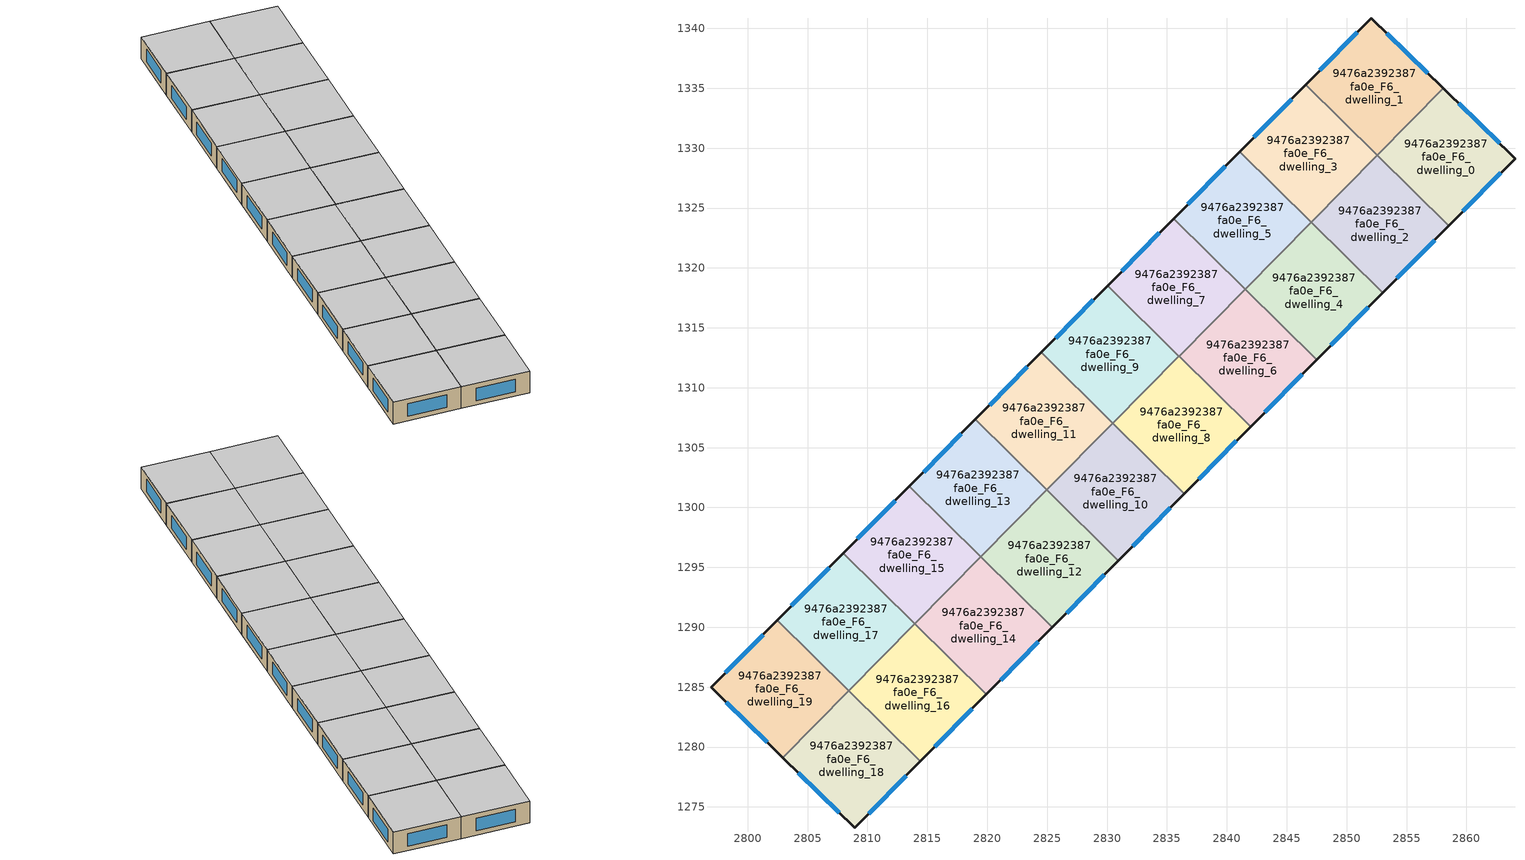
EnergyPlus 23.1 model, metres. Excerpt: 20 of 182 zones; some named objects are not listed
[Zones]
9476a2392387fa0e_F6_dwelling_0
 floor to 9476a2392387fa0e_F5_dwelling_0 (EU_floor_Construction): 2864.05,1329.13 2858.52,1323.52 2852.56,1329.39 2858.08,1334.98 z18
 wall outside (EU_wall_Construction): 2858.52,1323.52 2864.05,1329.13 2858.08,1334.98 z18:21
 wall to 9476a2392387fa0e_F6_dwelling_1 (EU_wall_Construction): 2858.08,1334.98 2852.56,1329.39 z18:21
 wall to 9476a2392387fa0e_F6_dwelling_2 (EU_wall_Construction): 2852.56,1329.39 2858.52,1323.52 z18:21
 window (EU_Window_Construction): 2862.77,1330.39 2859.36,1333.73 / 2859.7,1324.72 2862.87,1327.93 z18.64:20.36
 ceiling to 9476a2392387fa0e_F7_dwelling_0 (EU_floor_Construction): 2858.52,1323.52 2864.05,1329.13 2858.08,1334.98 2852.56,1329.39 z21
9476a2392387fa0e_F6_dwelling_1
 floor to 9476a2392387fa0e_F5_dwelling_1 (EU_floor_Construction): 2858.08,1334.98 2852.56,1329.39 2846.58,1335.29 2852.07,1340.86 z18
 wall outside (EU_wall_Construction): 2858.08,1334.98 2852.07,1340.86 2846.58,1335.29 z18:21
 wall to 9476a2392387fa0e_F6_dwelling_3 (EU_wall_Construction): 2846.58,1335.29 2852.55,1329.4 z18:21
 wall to 9476a2392387fa0e_F6_dwelling_2 (EU_wall_Construction): 2852.55,1329.41 2852.56,1329.39 z18:21
 window (EU_Window_Construction): 2856.79,1336.24 2853.36,1339.6 / 2850.9,1339.67 2847.76,1336.48 z18.64:20.36
 ceiling to 9476a2392387fa0e_F7_dwelling_1 (EU_floor_Construction): 2852.56,1329.39 2858.08,1334.98 2852.07,1340.86 2846.58,1335.29 z21
9476a2392387fa0e_F6_dwelling_10
 floor to 9476a2392387fa0e_F5_dwelling_10 (EU_floor_Construction): 2836.46,1301.16 2830.95,1295.57 2824.98,1301.46 2830.49,1307.05 z18
 wall outside (EU_wall_Construction): 2830.95,1295.57 2836.46,1301.16 z18:21
 wall to 9476a2392387fa0e_F6_dwelling_12 (EU_wall_Construction): 2824.98,1301.46 2830.95,1295.57 z18:21
 wall to 9476a2392387fa0e_F6_dwelling_11 (EU_wall_Construction): 2830.49,1307.05 2824.98,1301.46 z18:21
 wall to 9476a2392387fa0e_F6_dwelling_8 (EU_wall_Construction): 2836.46,1301.16 2830.5,1307.05 z18:21
 window (EU_Window_Construction): 2832.13,1296.77 2835.28,1299.97 z18.64:20.36
 ceiling to 9476a2392387fa0e_F7_dwelling_10 (EU_floor_Construction): 2830.95,1295.57 2836.46,1301.16 2830.49,1307.05 2824.98,1301.46 z21
9476a2392387fa0e_F6_dwelling_11
 floor to 9476a2392387fa0e_F5_dwelling_11 (EU_floor_Construction): 2830.49,1307.05 2824.98,1301.46 2819.01,1307.35 2824.53,1312.94 z18
 wall outside (EU_wall_Construction): 2824.53,1312.94 2819.01,1307.35 z18:21
 wall to 9476a2392387fa0e_F6_dwelling_13 (EU_wall_Construction): 2819.01,1307.35 2824.98,1301.46 z18:21
 wall to 9476a2392387fa0e_F6_dwelling_9 (EU_wall_Construction): 2830.49,1307.05 2824.53,1312.94 z18:21
 window (EU_Window_Construction): 2823.34,1311.74 2820.19,1308.55 z18.64:20.36
 ceiling to 9476a2392387fa0e_F7_dwelling_11 (EU_floor_Construction): 2824.98,1301.46 2830.49,1307.05 2824.53,1312.94 2819.01,1307.35 z21
9476a2392387fa0e_F6_dwelling_12
 floor to 9476a2392387fa0e_F5_dwelling_12 (EU_floor_Construction): 2830.95,1295.57 2825.44,1289.99 2819.47,1295.88 2824.98,1301.46 z18
 wall outside (EU_wall_Construction): 2825.44,1289.99 2830.95,1295.57 z18:21
 wall to 9476a2392387fa0e_F6_dwelling_14 (EU_wall_Construction): 2819.47,1295.88 2825.44,1289.99 z18:21
 wall to 9476a2392387fa0e_F6_dwelling_13 (EU_wall_Construction): 2824.98,1301.46 2819.47,1295.88 z18:21
 window (EU_Window_Construction): 2826.62,1291.18 2829.77,1294.38 z18.64:20.36
 ceiling to 9476a2392387fa0e_F7_dwelling_12 (EU_floor_Construction): 2825.44,1289.99 2830.95,1295.57 2824.98,1301.46 2819.47,1295.88 z21
9476a2392387fa0e_F6_dwelling_13
 floor to 9476a2392387fa0e_F5_dwelling_13 (EU_floor_Construction): 2824.98,1301.46 2819.47,1295.88 2813.5,1301.77 2819.01,1307.35 z18
 wall outside (EU_wall_Construction): 2819.01,1307.35 2813.5,1301.77 z18:21
 wall to 9476a2392387fa0e_F6_dwelling_15 (EU_wall_Construction): 2813.5,1301.77 2819.47,1295.88 z18:21
 window (EU_Window_Construction): 2817.83,1306.16 2814.68,1302.96 z18.64:20.36
 ceiling to 9476a2392387fa0e_F7_dwelling_13 (EU_floor_Construction): 2819.47,1295.88 2824.98,1301.46 2819.01,1307.35 2813.5,1301.77 z21
9476a2392387fa0e_F6_dwelling_14
 floor to 9476a2392387fa0e_F5_dwelling_14 (EU_floor_Construction): 2825.44,1289.99 2819.93,1284.4 2813.96,1290.29 2819.47,1295.88 z18
 wall outside (EU_wall_Construction): 2819.93,1284.4 2825.44,1289.99 z18:21
 wall to 9476a2392387fa0e_F6_dwelling_15 (EU_wall_Construction): 2819.47,1295.88 2813.96,1290.29 z18:21
 wall to 9476a2392387fa0e_F6_dwelling_16 (EU_wall_Construction): 2813.96,1290.29 2819.93,1284.4 z18:21
 window (EU_Window_Construction): 2821.11,1285.6 2824.26,1288.79 z18.64:20.36
 ceiling to 9476a2392387fa0e_F7_dwelling_14 (EU_floor_Construction): 2819.93,1284.4 2825.44,1289.99 2819.47,1295.88 2813.96,1290.29 z21
9476a2392387fa0e_F6_dwelling_15
 floor to 9476a2392387fa0e_F5_dwelling_15 (EU_floor_Construction): 2819.47,1295.88 2813.96,1290.29 2807.99,1296.18 2813.5,1301.77 z18
 wall outside (EU_wall_Construction): 2813.5,1301.77 2807.99,1296.18 z18:21
 wall to 9476a2392387fa0e_F6_dwelling_17 (EU_wall_Construction): 2807.99,1296.18 2813.96,1290.29 z18:21
 window (EU_Window_Construction): 2812.32,1300.57 2809.17,1297.38 z18.64:20.36
 ceiling to 9476a2392387fa0e_F7_dwelling_15 (EU_floor_Construction): 2813.96,1290.29 2819.47,1295.88 2813.5,1301.77 2807.99,1296.18 z21
9476a2392387fa0e_F6_dwelling_16
 floor to 9476a2392387fa0e_F5_dwelling_16 (EU_floor_Construction): 2819.93,1284.4 2814.42,1278.81 2808.45,1284.7 2813.96,1290.29 z18
 wall outside (EU_wall_Construction): 2814.42,1278.81 2819.93,1284.4 z18:21
 wall to 9476a2392387fa0e_F6_dwelling_17 (EU_wall_Construction): 2813.96,1290.29 2808.45,1284.7 z18:21
 wall to 9476a2392387fa0e_F6_dwelling_18 (EU_wall_Construction): 2808.45,1284.7 2814.42,1278.81 z18:21
 window (EU_Window_Construction): 2815.6,1280.01 2818.75,1283.2 z18.64:20.36
 ceiling to 9476a2392387fa0e_F7_dwelling_16 (EU_floor_Construction): 2814.42,1278.81 2819.93,1284.4 2813.96,1290.29 2808.45,1284.7 z21
9476a2392387fa0e_F6_dwelling_17
 floor to 9476a2392387fa0e_F5_dwelling_17 (EU_floor_Construction): 2813.96,1290.29 2808.45,1284.7 2802.47,1290.59 2807.99,1296.18 z18
 wall outside (EU_wall_Construction): 2807.99,1296.18 2802.47,1290.59 z18:21
 wall to 9476a2392387fa0e_F6_dwelling_19 (EU_wall_Construction): 2802.47,1290.59 2808.43,1284.72 z18:21
 wall to 9476a2392387fa0e_F6_dwelling_18 (EU_wall_Construction): 2808.43,1284.72 2808.45,1284.7 z18:21
 window (EU_Window_Construction): 2806.81,1294.98 2803.66,1291.79 z18.64:20.36
 ceiling to 9476a2392387fa0e_F7_dwelling_17 (EU_floor_Construction): 2808.45,1284.7 2813.96,1290.29 2807.99,1296.18 2802.47,1290.59 z21
9476a2392387fa0e_F6_dwelling_18
 floor to 9476a2392387fa0e_F5_dwelling_18 (EU_floor_Construction): 2814.42,1278.81 2808.93,1273.25 2802.92,1279.13 2808.43,1284.72 z18
 wall outside (EU_wall_Construction): 2802.92,1279.13 2808.93,1273.25 2814.42,1278.81 z18:21
 wall to 9476a2392387fa0e_F6_dwelling_19 (EU_wall_Construction): 2808.43,1284.72 2802.92,1279.13 z18:21
 window (EU_Window_Construction): 2810.11,1274.44 2813.24,1277.62 / 2804.21,1277.87 2807.64,1274.51 z18.64:20.36
 ceiling to 9476a2392387fa0e_F7_dwelling_18 (EU_floor_Construction): 2808.93,1273.25 2814.42,1278.81 2808.43,1284.72 2802.92,1279.13 z21
9476a2392387fa0e_F6_dwelling_19
 floor to 9476a2392387fa0e_F5_dwelling_19 (EU_floor_Construction): 2808.43,1284.72 2802.92,1279.13 2796.94,1284.99 2802.47,1290.59 z18
 wall outside (EU_wall_Construction): 2802.47,1290.59 2796.94,1284.99 2802.92,1279.13 z18:21
 window (EU_Window_Construction): 2798.22,1283.73 2801.64,1280.38 / 2801.29,1289.39 2798.13,1286.19 z18.64:20.36
 ceiling to 9476a2392387fa0e_F7_dwelling_19 (EU_floor_Construction): 2802.92,1279.13 2808.43,1284.72 2802.47,1290.59 2796.94,1284.99 z21
9476a2392387fa0e_F6_dwelling_2
 floor to 9476a2392387fa0e_F5_dwelling_2 (EU_floor_Construction): 2858.52,1323.52 2853,1317.93 2847.03,1323.82 2852.55,1329.41 z18
 wall outside (EU_wall_Construction): 2853,1317.93 2858.52,1323.52 z18:21
 wall to 9476a2392387fa0e_F6_dwelling_4 (EU_wall_Construction): 2847.03,1323.82 2853,1317.93 z18:21
 wall to 9476a2392387fa0e_F6_dwelling_3 (EU_wall_Construction): 2852.55,1329.41 2847.03,1323.82 z18:21
 window (EU_Window_Construction): 2854.18,1319.13 2857.34,1322.32 z18.64:20.36
 ceiling to 9476a2392387fa0e_F7_dwelling_2 (EU_floor_Construction): 2853,1317.93 2858.52,1323.52 2852.55,1329.41 2847.03,1323.82 z21
9476a2392387fa0e_F6_dwelling_3
 floor to 9476a2392387fa0e_F5_dwelling_3 (EU_floor_Construction): 2852.55,1329.41 2847.03,1323.82 2841.07,1329.7 2846.58,1335.29 z18
 wall outside (EU_wall_Construction): 2846.58,1335.29 2841.07,1329.7 z18:21
 wall to 9476a2392387fa0e_F6_dwelling_5 (EU_wall_Construction): 2841.07,1329.7 2847.03,1323.82 z18:21
 window (EU_Window_Construction): 2845.4,1334.09 2842.25,1330.9 z18.64:20.36
 ceiling to 9476a2392387fa0e_F7_dwelling_3 (EU_floor_Construction): 2847.03,1323.82 2852.55,1329.41 2846.58,1335.29 2841.07,1329.7 z21
9476a2392387fa0e_F6_dwelling_4
 floor to 9476a2392387fa0e_F5_dwelling_4 (EU_floor_Construction): 2853,1317.93 2847.49,1312.34 2841.52,1318.23 2847.03,1323.82 z18
 wall outside (EU_wall_Construction): 2847.49,1312.34 2853,1317.93 z18:21
 wall to 9476a2392387fa0e_F6_dwelling_6 (EU_wall_Construction): 2841.52,1318.23 2847.49,1312.34 z18:21
 wall to 9476a2392387fa0e_F6_dwelling_5 (EU_wall_Construction): 2847.03,1323.82 2841.52,1318.23 z18:21
 window (EU_Window_Construction): 2848.67,1313.54 2851.82,1316.73 z18.64:20.36
 ceiling to 9476a2392387fa0e_F7_dwelling_4 (EU_floor_Construction): 2847.49,1312.34 2853,1317.93 2847.03,1323.82 2841.52,1318.23 z21
9476a2392387fa0e_F6_dwelling_5
 floor to 9476a2392387fa0e_F5_dwelling_5 (EU_floor_Construction): 2847.03,1323.82 2841.52,1318.23 2835.55,1324.12 2841.07,1329.7 z18
 wall outside (EU_wall_Construction): 2841.07,1329.7 2835.55,1324.12 z18:21
 wall to 9476a2392387fa0e_F6_dwelling_7 (EU_wall_Construction): 2835.55,1324.12 2841.52,1318.23 z18:21
 window (EU_Window_Construction): 2839.89,1328.51 2836.73,1325.31 z18.64:20.36
 ceiling to 9476a2392387fa0e_F7_dwelling_5 (EU_floor_Construction): 2841.52,1318.23 2847.03,1323.82 2841.07,1329.7 2835.55,1324.12 z21
9476a2392387fa0e_F6_dwelling_6
 floor to 9476a2392387fa0e_F5_dwelling_6 (EU_floor_Construction): 2847.49,1312.34 2841.98,1306.75 2836.01,1312.64 2841.52,1318.23 z18
 wall outside (EU_wall_Construction): 2841.98,1306.75 2847.49,1312.34 z18:21
 wall to 9476a2392387fa0e_F6_dwelling_7 (EU_wall_Construction): 2841.52,1318.23 2836.01,1312.64 z18:21
 wall to 9476a2392387fa0e_F6_dwelling_8 (EU_wall_Construction): 2836.01,1312.64 2841.98,1306.75 z18:21
 window (EU_Window_Construction): 2843.16,1307.95 2846.31,1311.14 z18.64:20.36
 ceiling to 9476a2392387fa0e_F7_dwelling_6 (EU_floor_Construction): 2841.98,1306.75 2847.49,1312.34 2841.52,1318.23 2836.01,1312.64 z21
9476a2392387fa0e_F6_dwelling_7
 floor to 9476a2392387fa0e_F5_dwelling_7 (EU_floor_Construction): 2841.52,1318.23 2836.01,1312.64 2830.04,1318.53 2835.55,1324.12 z18
 wall outside (EU_wall_Construction): 2835.55,1324.12 2830.04,1318.53 z18:21
 wall to 9476a2392387fa0e_F6_dwelling_9 (EU_wall_Construction): 2830.04,1318.53 2836.01,1312.64 z18:21
 window (EU_Window_Construction): 2834.37,1322.92 2831.22,1319.72 z18.64:20.36
 ceiling to 9476a2392387fa0e_F7_dwelling_7 (EU_floor_Construction): 2836.01,1312.64 2841.52,1318.23 2835.55,1324.12 2830.04,1318.53 z21
9476a2392387fa0e_F6_dwelling_8
 floor to 9476a2392387fa0e_F5_dwelling_8 (EU_floor_Construction): 2841.98,1306.75 2836.46,1301.16 2830.49,1307.05 2836.01,1312.64 z18
 wall outside (EU_wall_Construction): 2836.46,1301.16 2841.98,1306.75 z18:21
 wall to 9476a2392387fa0e_F6_dwelling_9 (EU_wall_Construction): 2836.01,1312.64 2830.49,1307.05 z18:21
 window (EU_Window_Construction): 2837.64,1302.36 2840.8,1305.55 z18.64:20.36
 ceiling to 9476a2392387fa0e_F7_dwelling_8 (EU_floor_Construction): 2836.46,1301.16 2841.98,1306.75 2836.01,1312.64 2830.49,1307.05 z21
9476a2392387fa0e_F6_dwelling_9
 floor to 9476a2392387fa0e_F5_dwelling_9 (EU_floor_Construction): 2836.01,1312.64 2830.49,1307.05 2824.53,1312.94 2830.04,1318.53 z18
 wall outside (EU_wall_Construction): 2830.04,1318.53 2824.53,1312.94 z18:21
 window (EU_Window_Construction): 2828.86,1317.33 2825.71,1314.14 z18.64:20.36
 ceiling to 9476a2392387fa0e_F7_dwelling_9 (EU_floor_Construction): 2830.49,1307.05 2836.01,1312.64 2830.04,1318.53 2824.53,1312.94 z21
[Building]
EU S2 Campaign: North Axis=0; Terrain=City; Solar Distribution=FullExterior
[Site:Location]
Yerevan-Zvartnots.Intl.AP: Latitude=40.15; Longitude=44.383; Time Zone=4; Elevation=854
[SizingPeriod:WeatherFileDays]
AnnualSizingPeriod: Begin Month=1; Begin Day of Month=1; End Month=12; End Day of Month=31; Day of Week for Start Day=Monday; Use Weather File Daylight Saving Period=No; Use Weather File Rain and Snow Indicators=No
[MATERIAL]
EU_InternalMass_Material: Roughness=MediumRough; Thickness=0.1; Conductivity=1; Density=1800; Specific Heat=900; Thermal Absorptance=0.9; Solar Absorptance=0.7; Visible Absorptance=0.7
[MATERIAL:NOMASS] Roughness=MediumRough; Thermal Absorptance=0.9; Solar Absorptance=0.7; Visible Absorptance=0.7
Name | Thermal Resistance
EU_wall_NoMass | 1.05043
EU_floor_NoMass | 0.478065
[WINDOWMATERIAL:SIMPLEGLAZINGSYSTEM]
EU_Window_SimpleGlazing: UFactor=2.5566; Solar Heat Gain Coefficient=0.75; Visible Transmittance=0.75
[CONSTRUCTION]
EU_wall_Construction: EU_wall_NoMass
EU_floor_Construction: EU_floor_NoMass
EU_Window_Construction: EU_Window_SimpleGlazing
EU_InternalMass_Construction: EU_InternalMass_Material
[ZONE] Type=1; Multiplier=1; Ceiling Height=autocalculate; Floor Area=autocalculate; Part of Total Floor Area=Yes
Name | Volume
9476a2392387fa0e_F6_dwelling_0; 9476a2392387fa0e_F6_dwelling_10 | 197.462
9476a2392387fa0e_F6_dwelling_1 | 197.457
9476a2392387fa0e_F6_dwelling_11 | 197.445
9476a2392387fa0e_F6_dwelling_12; 9476a2392387fa0e_F6_dwelling_13 | 197.461
9476a2392387fa0e_F6_dwelling_14 | 197.425
9476a2392387fa0e_F6_dwelling_15; 9476a2392387fa0e_F6_dwelling_17 | 197.476
9476a2392387fa0e_F6_dwelling_16 | 197.459
9476a2392387fa0e_F6_dwelling_18 | 197.449
9476a2392387fa0e_F6_dwelling_19 | 197.47
9476a2392387fa0e_F6_dwelling_2; 9476a2392387fa0e_F6_dwelling_3 | 197.466
9476a2392387fa0e_F6_dwelling_4 | 197.43
9476a2392387fa0e_F6_dwelling_5 | 197.447
9476a2392387fa0e_F6_dwelling_6; 9476a2392387fa0e_F6_dwelling_9 | 197.464
9476a2392387fa0e_F6_dwelling_7 | 197.481
9476a2392387fa0e_F6_dwelling_8 | 197.463
[INTERNALMASS] Construction=EU_InternalMass_Construction
Name | Zone or ZoneList | Surface Area
9476a2392387fa0e_F6_dwelling_0_EU_InternalMass | 9476a2392387fa0e_F6_dwelling_0 | 65.8202
9476a2392387fa0e_F6_dwelling_1_EU_InternalMass | 9476a2392387fa0e_F6_dwelling_1 | 65.8189
9476a2392387fa0e_F6_dwelling_2_EU_InternalMass | 9476a2392387fa0e_F6_dwelling_2 | 65.822
9476a2392387fa0e_F6_dwelling_3_EU_InternalMass | 9476a2392387fa0e_F6_dwelling_3 | 65.822
9476a2392387fa0e_F6_dwelling_4_EU_InternalMass | 9476a2392387fa0e_F6_dwelling_4 | 65.8157
9476a2392387fa0e_F6_dwelling_5_EU_InternalMass | 9476a2392387fa0e_F6_dwelling_5 | 65.8157
9476a2392387fa0e_F6_dwelling_6_EU_InternalMass | 9476a2392387fa0e_F6_dwelling_6 | 65.8213
9476a2392387fa0e_F6_dwelling_7_EU_InternalMass | 9476a2392387fa0e_F6_dwelling_7 | 65.8212
9476a2392387fa0e_F6_dwelling_8_EU_InternalMass | 9476a2392387fa0e_F6_dwelling_8 | 65.8223
9476a2392387fa0e_F6_dwelling_9_EU_InternalMass | 9476a2392387fa0e_F6_dwelling_9 | 65.8211
9476a2392387fa0e_F6_dwelling_10_EU_InternalMass | 9476a2392387fa0e_F6_dwelling_10 | 65.8205
9476a2392387fa0e_F6_dwelling_11_EU_InternalMass | 9476a2392387fa0e_F6_dwelling_11 | 65.8149
9476a2392387fa0e_F6_dwelling_12_EU_InternalMass | 9476a2392387fa0e_F6_dwelling_12 | 65.826
9476a2392387fa0e_F6_dwelling_13_EU_InternalMass | 9476a2392387fa0e_F6_dwelling_13 | 65.8189
9476a2392387fa0e_F6_dwelling_14_EU_InternalMass | 9476a2392387fa0e_F6_dwelling_14 | 65.8098
9476a2392387fa0e_F6_dwelling_15_EU_InternalMass | 9476a2392387fa0e_F6_dwelling_15 | 65.8225
9476a2392387fa0e_F6_dwelling_16_EU_InternalMass | 9476a2392387fa0e_F6_dwelling_16 | 65.8225
9476a2392387fa0e_F6_dwelling_17_EU_InternalMass | 9476a2392387fa0e_F6_dwelling_17 | 65.8253
9476a2392387fa0e_F6_dwelling_18_EU_InternalMass | 9476a2392387fa0e_F6_dwelling_18 | 65.8161
9476a2392387fa0e_F6_dwelling_19_EU_InternalMass | 9476a2392387fa0e_F6_dwelling_19 | 65.8214
[OTHEREQUIPMENT] Fuel Type=Electricity; Design Level Calculation Method=Watts/Area; Power per Zone Floor Area=1; Fraction Latent=0; Fraction Radiant=0; Fraction Lost=0; Carbon Dioxide Generation Rate=0; EndUse Subcategory=EU_Step8_InternalGains
Name | Zone or ZoneList or Space or SpaceList | Schedule
EU_Step8_InternalGain_9476a2392387fa0e_F6_dwelling_0_f000 | 9476a2392387fa0e_F6_dwelling_0 | EU_Step8_GainSchedule_9476a2392387fa0e_F6_dwelling_0_f000
EU_Step8_InternalGain_9476a2392387fa0e_F6_dwelling_1_f000 | 9476a2392387fa0e_F6_dwelling_1 | EU_Step8_GainSchedule_9476a2392387fa0e_F6_dwelling_1_f000
EU_Step8_InternalGain_9476a2392387fa0e_F6_dwelling_2_f000 | 9476a2392387fa0e_F6_dwelling_2 | EU_Step8_GainSchedule_9476a2392387fa0e_F6_dwelling_2_f000
EU_Step8_InternalGain_9476a2392387fa0e_F6_dwelling_3_f000 | 9476a2392387fa0e_F6_dwelling_3 | EU_Step8_GainSchedule_9476a2392387fa0e_F6_dwelling_3_f000
EU_Step8_InternalGain_9476a2392387fa0e_F6_dwelling_4_f000 | 9476a2392387fa0e_F6_dwelling_4 | EU_Step8_GainSchedule_9476a2392387fa0e_F6_dwelling_4_f000
EU_Step8_InternalGain_9476a2392387fa0e_F6_dwelling_5_f000 | 9476a2392387fa0e_F6_dwelling_5 | EU_Step8_GainSchedule_9476a2392387fa0e_F6_dwelling_5_f000
EU_Step8_InternalGain_9476a2392387fa0e_F6_dwelling_6_f000 | 9476a2392387fa0e_F6_dwelling_6 | EU_Step8_GainSchedule_9476a2392387fa0e_F6_dwelling_6_f000
EU_Step8_InternalGain_9476a2392387fa0e_F6_dwelling_7_f000 | 9476a2392387fa0e_F6_dwelling_7 | EU_Step8_GainSchedule_9476a2392387fa0e_F6_dwelling_7_f000
EU_Step8_InternalGain_9476a2392387fa0e_F6_dwelling_8_f000 | 9476a2392387fa0e_F6_dwelling_8 | EU_Step8_GainSchedule_9476a2392387fa0e_F6_dwelling_8_f000
EU_Step8_InternalGain_9476a2392387fa0e_F6_dwelling_9_f000 | 9476a2392387fa0e_F6_dwelling_9 | EU_Step8_GainSchedule_9476a2392387fa0e_F6_dwelling_9_f000
EU_Step8_InternalGain_9476a2392387fa0e_F6_dwelling_10_f000 | 9476a2392387fa0e_F6_dwelling_10 | EU_Step8_GainSchedule_9476a2392387fa0e_F6_dwelling_10_f000
EU_Step8_InternalGain_9476a2392387fa0e_F6_dwelling_11_f000 | 9476a2392387fa0e_F6_dwelling_11 | EU_Step8_GainSchedule_9476a2392387fa0e_F6_dwelling_11_f000
EU_Step8_InternalGain_9476a2392387fa0e_F6_dwelling_12_f000 | 9476a2392387fa0e_F6_dwelling_12 | EU_Step8_GainSchedule_9476a2392387fa0e_F6_dwelling_12_f000
EU_Step8_InternalGain_9476a2392387fa0e_F6_dwelling_13_f000 | 9476a2392387fa0e_F6_dwelling_13 | EU_Step8_GainSchedule_9476a2392387fa0e_F6_dwelling_13_f000
EU_Step8_InternalGain_9476a2392387fa0e_F6_dwelling_14_f000 | 9476a2392387fa0e_F6_dwelling_14 | EU_Step8_GainSchedule_9476a2392387fa0e_F6_dwelling_14_f000
EU_Step8_InternalGain_9476a2392387fa0e_F6_dwelling_15_f000 | 9476a2392387fa0e_F6_dwelling_15 | EU_Step8_GainSchedule_9476a2392387fa0e_F6_dwelling_15_f000
EU_Step8_InternalGain_9476a2392387fa0e_F6_dwelling_16_f000 | 9476a2392387fa0e_F6_dwelling_16 | EU_Step8_GainSchedule_9476a2392387fa0e_F6_dwelling_16_f000
EU_Step8_InternalGain_9476a2392387fa0e_F6_dwelling_17_f000 | 9476a2392387fa0e_F6_dwelling_17 | EU_Step8_GainSchedule_9476a2392387fa0e_F6_dwelling_17_f000
EU_Step8_InternalGain_9476a2392387fa0e_F6_dwelling_18_f000 | 9476a2392387fa0e_F6_dwelling_18 | EU_Step8_GainSchedule_9476a2392387fa0e_F6_dwelling_18_f000
EU_Step8_InternalGain_9476a2392387fa0e_F6_dwelling_19_f000 | 9476a2392387fa0e_F6_dwelling_19 | EU_Step8_GainSchedule_9476a2392387fa0e_F6_dwelling_19_f000
[ZONEVENTILATION:DESIGNFLOWRATE] Schedule=EU_AlwaysOn; Design Flow Rate Calculation Method=AirChanges/Hour; Air Changes per Hour=0.557805; Ventilation Type=Natural; Fan Pressure Rise=0; Fan Total Efficiency=1; Constant Term Coefficient=1; Temperature Term Coefficient=0; Velocity Term Coefficient=0; Velocity Squared Term Coefficient=0; Minimum Indoor Temperature=-100; Maximum Indoor Temperature=100; Delta Temperature=-100; Minimum Outdoor Temperature=-100; Maximum Outdoor Temperature=100; Maximum Wind Speed=40
Name | Zone or ZoneList or Space or SpaceList
EU_ConstantAir_9476a2392387fa0e_F6_dwelling_0 | 9476a2392387fa0e_F6_dwelling_0
EU_ConstantAir_9476a2392387fa0e_F6_dwelling_1 | 9476a2392387fa0e_F6_dwelling_1
EU_ConstantAir_9476a2392387fa0e_F6_dwelling_2 | 9476a2392387fa0e_F6_dwelling_2
EU_ConstantAir_9476a2392387fa0e_F6_dwelling_3 | 9476a2392387fa0e_F6_dwelling_3
EU_ConstantAir_9476a2392387fa0e_F6_dwelling_4 | 9476a2392387fa0e_F6_dwelling_4
EU_ConstantAir_9476a2392387fa0e_F6_dwelling_5 | 9476a2392387fa0e_F6_dwelling_5
EU_ConstantAir_9476a2392387fa0e_F6_dwelling_6 | 9476a2392387fa0e_F6_dwelling_6
EU_ConstantAir_9476a2392387fa0e_F6_dwelling_7 | 9476a2392387fa0e_F6_dwelling_7
EU_ConstantAir_9476a2392387fa0e_F6_dwelling_8 | 9476a2392387fa0e_F6_dwelling_8
EU_ConstantAir_9476a2392387fa0e_F6_dwelling_9 | 9476a2392387fa0e_F6_dwelling_9
EU_ConstantAir_9476a2392387fa0e_F6_dwelling_10 | 9476a2392387fa0e_F6_dwelling_10
EU_ConstantAir_9476a2392387fa0e_F6_dwelling_11 | 9476a2392387fa0e_F6_dwelling_11
EU_ConstantAir_9476a2392387fa0e_F6_dwelling_12 | 9476a2392387fa0e_F6_dwelling_12
EU_ConstantAir_9476a2392387fa0e_F6_dwelling_13 | 9476a2392387fa0e_F6_dwelling_13
EU_ConstantAir_9476a2392387fa0e_F6_dwelling_14 | 9476a2392387fa0e_F6_dwelling_14
EU_ConstantAir_9476a2392387fa0e_F6_dwelling_15 | 9476a2392387fa0e_F6_dwelling_15
EU_ConstantAir_9476a2392387fa0e_F6_dwelling_16 | 9476a2392387fa0e_F6_dwelling_16
EU_ConstantAir_9476a2392387fa0e_F6_dwelling_17 | 9476a2392387fa0e_F6_dwelling_17
EU_ConstantAir_9476a2392387fa0e_F6_dwelling_18 | 9476a2392387fa0e_F6_dwelling_18
EU_ConstantAir_9476a2392387fa0e_F6_dwelling_19 | 9476a2392387fa0e_F6_dwelling_19
[HVACTEMPLATE:ZONE:IDEALLOADSAIRSYSTEM] System Availability Schedule=EU_AlwaysOn; Maximum Heating Supply Air Temperature=50; Minimum Cooling Supply Air Temperature=13; Maximum Heating Supply Air Humidity Ratio=0.0156; Minimum Cooling Supply Air Humidity Ratio=0.0077; Heating Limit=NoLimit; Cooling Limit=NoLimit; Heating Availability Schedule=EU_AlwaysOn; Cooling Availability Schedule=EU_CoolingOff; Dehumidification Control Type=ConstantSensibleHeatRatio; Cooling Sensible Heat Ratio=0.7; Dehumidification Setpoint=60; Humidification Control Type=None; Humidification Setpoint=30; Outdoor Air Method=None; Outdoor Air Flow Rate per Person=0.00944; Outdoor Air Flow Rate per Zone Floor Area=0; Outdoor Air Flow Rate per Zone=0; Demand Controlled Ventilation Type=None; Outdoor Air Economizer Type=NoEconomizer; Heat Recovery Type=None; Sensible Heat Recovery Effectiveness=0.7; Latent Heat Recovery Effectiveness=0.65
Name | Template Thermostat
9476a2392387fa0e_F6_dwelling_0 | EU_HeatOnly_9476a2392387fa0e_F6_dwelling_0
9476a2392387fa0e_F6_dwelling_1 | EU_HeatOnly_9476a2392387fa0e_F6_dwelling_1
9476a2392387fa0e_F6_dwelling_2 | EU_HeatOnly_9476a2392387fa0e_F6_dwelling_2
9476a2392387fa0e_F6_dwelling_3 | EU_HeatOnly_9476a2392387fa0e_F6_dwelling_3
9476a2392387fa0e_F6_dwelling_4 | EU_HeatOnly_9476a2392387fa0e_F6_dwelling_4
9476a2392387fa0e_F6_dwelling_5 | EU_HeatOnly_9476a2392387fa0e_F6_dwelling_5
9476a2392387fa0e_F6_dwelling_6 | EU_HeatOnly_9476a2392387fa0e_F6_dwelling_6
9476a2392387fa0e_F6_dwelling_7 | EU_HeatOnly_9476a2392387fa0e_F6_dwelling_7
9476a2392387fa0e_F6_dwelling_8 | EU_HeatOnly_9476a2392387fa0e_F6_dwelling_8
9476a2392387fa0e_F6_dwelling_9 | EU_HeatOnly_9476a2392387fa0e_F6_dwelling_9
9476a2392387fa0e_F6_dwelling_10 | EU_HeatOnly_9476a2392387fa0e_F6_dwelling_10
9476a2392387fa0e_F6_dwelling_11 | EU_HeatOnly_9476a2392387fa0e_F6_dwelling_11
9476a2392387fa0e_F6_dwelling_12 | EU_HeatOnly_9476a2392387fa0e_F6_dwelling_12
9476a2392387fa0e_F6_dwelling_13 | EU_HeatOnly_9476a2392387fa0e_F6_dwelling_13
9476a2392387fa0e_F6_dwelling_14 | EU_HeatOnly_9476a2392387fa0e_F6_dwelling_14
9476a2392387fa0e_F6_dwelling_15 | EU_HeatOnly_9476a2392387fa0e_F6_dwelling_15
9476a2392387fa0e_F6_dwelling_16 | EU_HeatOnly_9476a2392387fa0e_F6_dwelling_16
9476a2392387fa0e_F6_dwelling_17 | EU_HeatOnly_9476a2392387fa0e_F6_dwelling_17
9476a2392387fa0e_F6_dwelling_18 | EU_HeatOnly_9476a2392387fa0e_F6_dwelling_18
9476a2392387fa0e_F6_dwelling_19 | EU_HeatOnly_9476a2392387fa0e_F6_dwelling_19
[SIZING:ZONE] Zone Cooling Design Supply Air Temperature Input Method=SupplyAirTemperature; Zone Cooling Design Supply Air Temperature=13; Zone Heating Design Supply Air Temperature Input Method=SupplyAirTemperature; Zone Heating Design Supply Air Temperature=50; Zone Cooling Design Supply Air Humidity Ratio=0.008; Zone Heating Design Supply Air Humidity Ratio=0.008; Cooling Design Air Flow Method=DesignDay; Cooling Design Air Flow Rate=0; Cooling Minimum Air Flow per Zone Floor Area=0.000762; Cooling Minimum Air Flow=0; Cooling Minimum Air Flow Fraction=0.2; Heating Design Air Flow Method=DesignDay; Heating Design Air Flow Rate=0; Heating Maximum Air Flow per Zone Floor Area=0.002032; Heating Maximum Air Flow=0.141576; Heating Maximum Air Flow Fraction=0.3; Account for Dedicated Outdoor Air System=No; Dedicated Outdoor Air System Control Strategy=NeutralSupplyAir; Dedicated Outdoor Air Low Setpoint Temperature for Design=autosize; Dedicated Outdoor Air High Setpoint Temperature for Design=autosize; Zone Load Sizing Method=Sensible Load Only No Latent Load; Zone Latent Cooling Design Supply Air Humidity Ratio Input Method=HumidityRatioDifference; Zone Cooling Design Supply Air Humidity Ratio Difference=0.005; Zone Latent Heating Design Supply Air Humidity Ratio Input Method=HumidityRatioDifference; Zone Humidification Design Supply Air Humidity Ratio Difference=0.005
9476a2392387fa0e_F6_dwelling_0; 9476a2392387fa0e_F6_dwelling_1; 9476a2392387fa0e_F6_dwelling_2; 9476a2392387fa0e_F6_dwelling_3; 9476a2392387fa0e_F6_dwelling_4; 9476a2392387fa0e_F6_dwelling_5; 9476a2392387fa0e_F6_dwelling_6; 9476a2392387fa0e_F6_dwelling_7; 9476a2392387fa0e_F6_dwelling_8; 9476a2392387fa0e_F6_dwelling_9; 9476a2392387fa0e_F6_dwelling_10; 9476a2392387fa0e_F6_dwelling_11; 9476a2392387fa0e_F6_dwelling_12; 9476a2392387fa0e_F6_dwelling_13; 9476a2392387fa0e_F6_dwelling_14; 9476a2392387fa0e_F6_dwelling_15; 9476a2392387fa0e_F6_dwelling_16; 9476a2392387fa0e_F6_dwelling_17; 9476a2392387fa0e_F6_dwelling_18; 9476a2392387fa0e_F6_dwelling_19
[SCHEDULE:CONSTANT]
Name | Hourly Value
EU_AlwaysOn | 1
EU_CoolingOff | 0
[SCHEDULE:FILE] Column Number=1; Rows to Skip at Top=0; Number of Hours of Data=8760; Column Separator=Comma; Interpolate to Timestep=No; Minutes per Item=60; Adjust Schedule for Daylight Savings=Yes
Name | File
EU_Step8_GainSchedule_9476a2392387fa0e_F6_dwelling_0_f000 | ../../schedules/9476a2392387fa0e/9476a2392387fa0e_F6_dwelling_0_f000_gain.csv
EU_Step8_GainSchedule_9476a2392387fa0e_F6_dwelling_1_f000 | ../../schedules/9476a2392387fa0e/9476a2392387fa0e_F6_dwelling_1_f000_gain.csv
EU_Step8_GainSchedule_9476a2392387fa0e_F6_dwelling_2_f000 | ../../schedules/9476a2392387fa0e/9476a2392387fa0e_F6_dwelling_2_f000_gain.csv
EU_Step8_GainSchedule_9476a2392387fa0e_F6_dwelling_3_f000 | ../../schedules/9476a2392387fa0e/9476a2392387fa0e_F6_dwelling_3_f000_gain.csv
EU_Step8_GainSchedule_9476a2392387fa0e_F6_dwelling_4_f000 | ../../schedules/9476a2392387fa0e/9476a2392387fa0e_F6_dwelling_4_f000_gain.csv
EU_Step8_GainSchedule_9476a2392387fa0e_F6_dwelling_5_f000 | ../../schedules/9476a2392387fa0e/9476a2392387fa0e_F6_dwelling_5_f000_gain.csv
EU_Step8_GainSchedule_9476a2392387fa0e_F6_dwelling_6_f000 | ../../schedules/9476a2392387fa0e/9476a2392387fa0e_F6_dwelling_6_f000_gain.csv
EU_Step8_GainSchedule_9476a2392387fa0e_F6_dwelling_7_f000 | ../../schedules/9476a2392387fa0e/9476a2392387fa0e_F6_dwelling_7_f000_gain.csv
EU_Step8_GainSchedule_9476a2392387fa0e_F6_dwelling_8_f000 | ../../schedules/9476a2392387fa0e/9476a2392387fa0e_F6_dwelling_8_f000_gain.csv
EU_Step8_GainSchedule_9476a2392387fa0e_F6_dwelling_9_f000 | ../../schedules/9476a2392387fa0e/9476a2392387fa0e_F6_dwelling_9_f000_gain.csv
EU_Step8_GainSchedule_9476a2392387fa0e_F6_dwelling_10_f000 | ../../schedules/9476a2392387fa0e/9476a2392387fa0e_F6_dwelling_10_f000_gain.csv
EU_Step8_GainSchedule_9476a2392387fa0e_F6_dwelling_11_f000 | ../../schedules/9476a2392387fa0e/9476a2392387fa0e_F6_dwelling_11_f000_gain.csv
EU_Step8_GainSchedule_9476a2392387fa0e_F6_dwelling_12_f000 | ../../schedules/9476a2392387fa0e/9476a2392387fa0e_F6_dwelling_12_f000_gain.csv
EU_Step8_GainSchedule_9476a2392387fa0e_F6_dwelling_13_f000 | ../../schedules/9476a2392387fa0e/9476a2392387fa0e_F6_dwelling_13_f000_gain.csv
EU_Step8_GainSchedule_9476a2392387fa0e_F6_dwelling_14_f000 | ../../schedules/9476a2392387fa0e/9476a2392387fa0e_F6_dwelling_14_f000_gain.csv
EU_Step8_GainSchedule_9476a2392387fa0e_F6_dwelling_15_f000 | ../../schedules/9476a2392387fa0e/9476a2392387fa0e_F6_dwelling_15_f000_gain.csv
EU_Step8_GainSchedule_9476a2392387fa0e_F6_dwelling_16_f000 | ../../schedules/9476a2392387fa0e/9476a2392387fa0e_F6_dwelling_16_f000_gain.csv
EU_Step8_GainSchedule_9476a2392387fa0e_F6_dwelling_17_f000 | ../../schedules/9476a2392387fa0e/9476a2392387fa0e_F6_dwelling_17_f000_gain.csv
EU_Step8_GainSchedule_9476a2392387fa0e_F6_dwelling_18_f000 | ../../schedules/9476a2392387fa0e/9476a2392387fa0e_F6_dwelling_18_f000_gain.csv
EU_Step8_GainSchedule_9476a2392387fa0e_F6_dwelling_19_f000 | ../../schedules/9476a2392387fa0e/9476a2392387fa0e_F6_dwelling_19_f000_gain.csv
